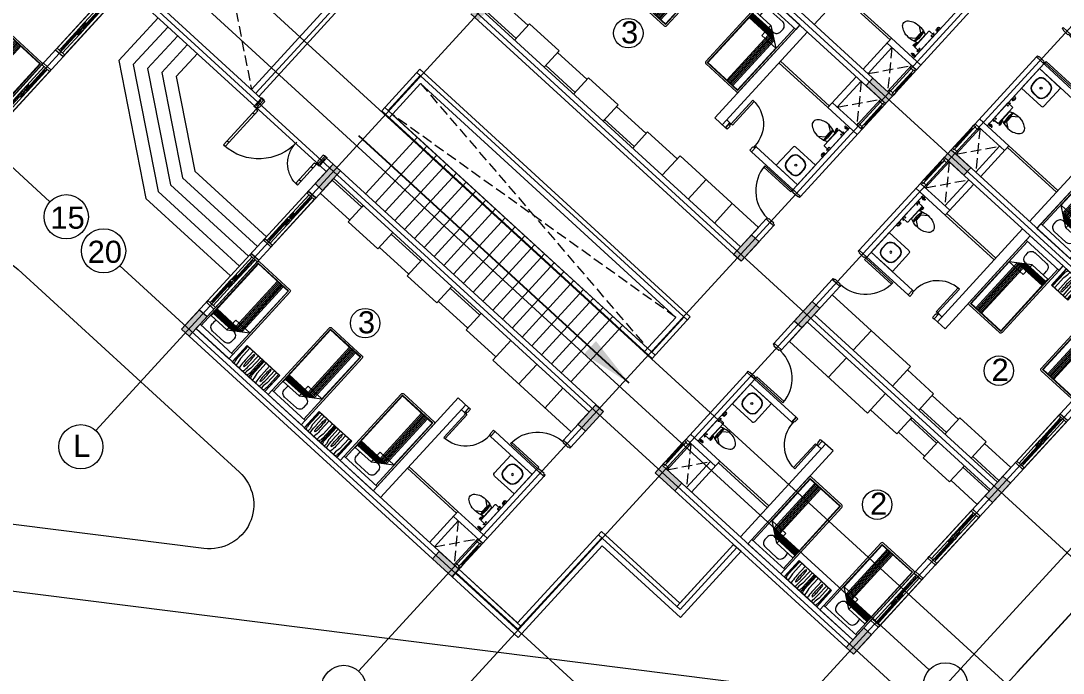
# Model space of a CAD drawing. Header units: metres. Extents: x 750 to 3116, y -341 to 1465.
# Drawn here: x 1626.94 to 1650.51, y 711.01 to 725.76 of the extents above; entities that cross this region are included whole.
import ezdxf
from ezdxf.enums import TextEntityAlignment as Align

# ---------------------------------------------------------------- set-up
doc = ezdxf.new("R2010")
doc.units = ezdxf.units.M
doc.linetypes.add('ACAD_ISO02W100', pattern=[15, 12, -3])
doc.linetypes.add('HIDDEN', pattern=[0.375, 0.25, -0.125])
for name, color, linetype, lineweight in [('A-Door', 254, 'Continuous', 5), ('Bathroom Door', 252, 'Continuous', 5), ('Bathroom fur', 252, 'Continuous', 5), ('Centre Line', 7, 'Continuous', 13), ('Column', 50, 'Continuous', 20), ('Cutout', 153, 'Continuous', 5), ('Door', 253, 'Continuous', 5), ('Footpath', 32, 'Continuous', 18), ('Furniture', 44, 'Continuous', 5), ('GUIDE LINE', 7, 'Continuous', 5), ('Hatch', 251, 'Continuous', 5), ('Hidden line', 251, 'Continuous', 5), ('Inverted beam', 252, 'Continuous', 5), ('Levels', 252, 'Continuous', 5), ('Railing', 190, 'Continuous', 5), ('Stiarcase', 180, 'Continuous', 5), ('Vehicular Road', 253, 'Continuous', 20), ('Wall ext', 20, 'Continuous', 18), ('WINDOW', 33, 'Continuous', 5)]:
    doc.layers.add(name, color=color, linetype=linetype, lineweight=lineweight)
doc.layers.add('Text', color=7, linetype='Continuous')
doc.styles.get("Standard").update_dxf_attribs({"font": 'arial.ttf'})
doc.styles.add('TEXT-DET', font='simplex.shx', dxfattribs={"width": 0.7})
doc.dimstyles.new('ISO-25', dxfattribs={"dimtxt": 2, "dimasz": 2, "dimexe": 1.25, "dimexo": 0.625, "dimgap": 1.5, "dimtad": 1, "dimtxsty": 'Standard', "dimblk": 'DOT', "dimcen": 1.5, "dimadec": 0, "dimazin": 0, "dimtfac": 1, "dimtmove": 0, "dimatfit": 3, "dimfxl": 0, "dimarcsym": 0})

# ---------------------------------------------------------------- blocks, each defined once
blk = doc.blocks.new('Water Closet')
at = {"layer": 'Bathroom fur', "linetype": 'Continuous', "lineweight": -3}
for p, q in [((1886.331, 447.871), (1886.35, 447.871)), ((1886.331, 447.851), (1886.35, 447.851)), ((1886.364, 447.861), (1886.346, 447.861)), ((1886.364, 447.861), (1886.349, 447.87)), ((1886.364, 447.861), (1886.349, 447.853)), ((1886.364, 447.861), (1886.355, 447.877)), ((1886.364, 447.861), (1886.355, 447.846)), ((1886.364, 447.861), (1886.364, 447.879)), ((1886.364, 447.861), (1886.364, 447.879)), ((1886.364, 447.861), (1886.364, 447.879)), ((1886.364, 447.861), (1886.364, 447.879)), ((1886.364, 447.861), (1886.364, 447.879)), ((1886.364, 447.861), (1886.364, 447.879)), ((1886.364, 447.861), (1886.364, 447.879)), ((1886.364, 447.861), (1886.364, 447.879)), ((1886.364, 447.861), (1886.364, 447.879)), ((1886.364, 447.861), (1886.364, 447.879)), ((1886.364, 447.861), (1886.364, 447.879)), ((1886.364, 447.861), (1886.364, 447.879)), ((1886.364, 447.861), (1886.373, 447.877)), ((1886.364, 447.861), (1886.379, 447.87)), ((1886.364, 447.861), (1886.381, 447.861)), ((1886.364, 447.861), (1886.379, 447.853)), ((1886.364, 447.861), (1886.373, 447.846)), ((1886.364, 447.861), (1886.364, 447.844)), ((1886.378, 447.871), (1886.416, 447.871)), ((1886.378, 447.851), (1886.416, 447.851)), ((1886.416, 447.851), (1886.416, 447.871))]:
    blk.add_line(p, q, dxfattribs=at)
at = {"layer": 'Bathroom fur', "linetype": 'ByBlock'}
for p, q in [((1886.152, 447.554), (1886.027, 447.644)), ((1886.217, 447.662), (1886.217, 447.713)), ((1886.239, 447.713), (1886.217, 447.713)), ((1886.217, 447.662), (1886.232, 447.625)), ((1886.232, 447.625), (1886.239, 447.625)), ((1886.239, 447.608), (1886.239, 447.713)), ((1886.239, 447.666), (1886.264, 447.666)), ((1886.239, 447.608), (1886.264, 447.608)), ((1886.256, 447.343), (1886.256, 447.59)), ((1886.264, 447.23), (1886.264, 447.703)), ((1886.407, 447.713), (1886.274, 447.713)), ((1886.39, 447.724), (1886.365, 447.724)), ((1886.365, 447.724), (1886.365, 447.715)), ((1886.39, 447.715), (1886.365, 447.715)), ((1886.387, 447.744), (1886.368, 447.744)), ((1886.368, 447.744), (1886.368, 447.724)), ((1886.387, 447.744), (1886.387, 447.724)), ((1886.39, 447.724), (1886.39, 447.715)), ((1886.416, 447.23), (1886.416, 447.703)), ((1886.152, 447.379), (1886.027, 447.288)), ((1886.152, 447.379), (1886.152, 447.554)), ((1886.407, 447.22), (1886.274, 447.22)), ((1886.365, 447.208), (1886.365, 447.218)), ((1886.39, 447.218), (1886.365, 447.218)), ((1886.39, 447.208), (1886.365, 447.208)), ((1886.368, 447.189), (1886.368, 447.208)), ((1886.387, 447.189), (1886.368, 447.189)), ((1886.387, 447.189), (1886.387, 447.208)), ((1886.39, 447.208), (1886.39, 447.218))]:
    blk.add_line(p, q, dxfattribs=at)
at = {"layer": 'Bathroom fur'}
for p, q in [((1886.416, 447.106), (1886.381, 447.106)), ((1886.356, 447.031), (1886.356, 447.081)), ((1886.366, 447.031), (1886.366, 447.081)), ((1886.416, 447.096), (1886.381, 447.096)), ((1886.416, 447.016), (1886.381, 447.016)), ((1886.416, 447.006), (1886.381, 447.006))]:
    blk.add_line(p, q, dxfattribs=at)
at = {"layer": 'Bathroom fur', "linetype": 'Continuous', "lineweight": -3}
blk.add_circle((1886.364, 447.861), 0.0175, dxfattribs=at)
at = {"layer": 'Bathroom fur', "linetype": 'ByBlock'}
for centre in [(1886.378, 447.669), (1886.378, 447.264)]:
    blk.add_circle(centre, 0.0123, dxfattribs=at)
at = {"layer": 'Bathroom fur', "linetype": 'Continuous', "lineweight": -3}
blk.add_arc((1886.331, 447.861), 0.01, 90.002, 270, dxfattribs=at)
at = {"layer": 'Bathroom fur', "linetype": 'ByBlock'}
for centre, radius, start, end in [((1886.035, 447.208), 0.446, 109.2942, 127.2549), ((1886.017, 447.095), 0.55, 64.2321, 103.6755), ((1884.672, 447.479), 1.501, 353.4552, 5.5271), ((1885.552, 447.472), 0.65, 345.9276, 13.0204), ((1886.274, 447.703), 0.00987, 90, 180), ((1886.407, 447.703), 0.00987, 0, 90), ((1885.835, 447.467), 0.119, 126.3794, 233.6206), ((1886.041, 447.728), 0.451, 232.2382, 250.1051), ((1886.017, 447.838), 0.55, 256.3245, 295.7679), ((1886.274, 447.23), 0.00987, 180, 270), ((1886.407, 447.23), 0.00987, 270, 0)]:
    blk.add_arc(centre, radius, start, end, dxfattribs=at)
at = {"layer": 'Bathroom fur'}
for centre, radius, start, end in [((1886.381, 447.081), 0.025, 90, 180), ((1886.381, 447.031), 0.025, 180, 270), ((1886.381, 447.081), 0.015, 90, 180), ((1886.381, 447.031), 0.015, 180, 270)]:
    blk.add_arc(centre, radius, start, end, dxfattribs=at)
at = {"layer": 'Bathroom fur', "style": 'TEXT-DET', "width": 0.6}
blk.add_text('1', height=0.06, dxfattribs=at).set_placement((1886.394, 447.07), align=Align.MIDDLE)
blk = doc.blocks.new('Bed')
at = {"layer": 'Furniture', "linetype": 'Continuous'}
for p, q in [((1878.327, 465.952), (1879.337, 465.952)), ((1878.327, 465.817), (1878.327, 465.952)), ((1879.337, 465.817), (1878.327, 465.817)), ((1878.327, 463.909), (1878.327, 465.817)), ((1878.367, 463.909), (1878.367, 465.817)), ((1878.642, 465.742), (1879.002, 465.742)), ((1879.297, 465.817), (1879.297, 463.909)), ((1879.337, 465.952), (1879.337, 465.817)), ((1879.337, 465.817), (1879.337, 463.909)), ((1878.377, 465.499), (1878.862, 465.499)), ((1878.377, 463.919), (1878.377, 465.499)), ((1878.525, 465.544), (1878.525, 465.624)), ((1878.862, 465.499), (1879.287, 465.199)), ((1878.862, 465.199), (1878.862, 465.499)), ((1879.12, 465.624), (1879.12, 465.544)), ((1878.962, 465.429), (1878.377, 465.429)), ((1878.992, 465.407), (1878.377, 465.407)), ((1879.022, 465.386), (1878.377, 465.386)), ((1879.052, 465.365), (1878.377, 465.365)), ((1879.082, 465.344), (1878.377, 465.344)), ((1879.112, 465.323), (1878.377, 465.323)), ((1879.142, 465.302), (1878.377, 465.302)), ((1878.962, 463.919), (1878.962, 465.429)), ((1879.002, 465.427), (1878.965, 465.427)), ((1878.992, 463.919), (1878.992, 465.407)), ((1879.022, 463.919), (1879.022, 465.386)), ((1879.052, 463.919), (1879.052, 465.365)), ((1879.082, 463.919), (1879.082, 465.344)), ((1879.112, 463.919), (1879.112, 465.323)), ((1879.142, 463.919), (1879.142, 465.302)), ((1879.287, 465.199), (1878.862, 465.199)), ((1879.287, 465.199), (1879.287, 463.919)), ((1879.297, 463.909), (1878.367, 463.909)), ((1879.297, 463.869), (1878.367, 463.869)), ((1879.287, 463.919), (1878.377, 463.919))]:
    blk.add_line(p, q, dxfattribs=at)
for centre, radius, start, end in [((1878.642, 465.624), 0.117, 90, 180), ((1879.002, 465.624), 0.117, 360, 90), ((1878.642, 465.544), 0.117, 180.0006, 202.5189), ((1879.002, 465.544), 0.117, 270, 0), ((1878.367, 463.909), 0.04, 180, 270), ((1879.297, 463.909), 0.04, 270, 0)]:
    blk.add_arc(centre, radius, start, end, dxfattribs=at)
blk = doc.blocks.new('Nightstand')
at = {"layer": 'Furniture'}
for p, q in [((1879.838, 464.54), (1879.838, 464.04)), ((1880.338, 464.54), (1879.838, 464.54)), ((1879.843, 464.535), (1879.843, 464.045)), ((1880.333, 464.535), (1879.843, 464.535)), ((1879.869, 464.442), (1879.871, 464.467)), ((1879.869, 464.045), (1879.869, 464.442)), ((1879.929, 464.358), (1879.951, 464.469)), ((1879.929, 464.045), (1879.929, 464.358)), ((1879.951, 464.469), (1879.951, 464.535)), ((1879.997, 464.32), (1879.991, 464.045)), ((1880.074, 464.444), (1880.068, 464.44)), ((1880.08, 464.44), (1880.074, 464.444)), ((1880.147, 464.32), (1880.147, 464.045)), ((1880.226, 464.469), (1880.226, 464.535)), ((1880.248, 464.358), (1880.226, 464.469)), ((1880.248, 464.045), (1880.248, 464.358)), ((1880.308, 464.442), (1880.305, 464.467)), ((1880.308, 464.045), (1880.308, 464.442)), ((1880.333, 464.045), (1880.333, 464.535)), ((1880.338, 464.04), (1880.338, 464.54)), ((1880.068, 464.081), (1880.074, 464.077)), ((1880.074, 464.077), (1880.08, 464.081)), ((1879.838, 464.04), (1880.338, 464.04)), ((1879.843, 464.045), (1880.333, 464.045))]:
    blk.add_line(p, q, dxfattribs=at)
for centre, radius, start, end in [((1880.021, 464.452), 0.15, 146.5657, 174.2856), ((1881.576, 464.32), 1.578, 174.0179, 180), ((1880.825, 464.399), 0.823, 170.5074, 174.0179), ((1880.715, 464.32), 0.664, 175.5997, 180), ((1880.715, 464.32), 0.664, 180, 184.4003), ((1880.395, 464.345), 0.343, 169.4757, 175.5997), ((1880.197, 464.382), 0.142, 155.8434, 169.4757), ((1879.951, 464.382), 0.142, 10.5243, 24.1566), ((1879.753, 464.345), 0.343, 4.4003, 10.5243), ((1879.433, 464.32), 0.664, 0, 4.4003), ((1879.433, 464.32), 0.664, 355.5997, 0), ((1879.315, 464.399), 0.828, 5.9821, 9.4446), ((1878.564, 464.32), 1.583, 0, 5.9821), ((1880.156, 464.452), 0.15, 5.7144, 33.4343), ((1886.298, 464.381), 6.246, 181.0259, 182.4606), ((1880.197, 464.139), 0.142, 190.5243, 204.1566), ((1879.951, 464.139), 0.142, 335.8434, 349.4757), ((1873.85, 464.381), 6.246, 357.5394, 358.9741)]:
    blk.add_arc(centre, radius, start, end, dxfattribs=at)
blk = doc.blocks.new('Door1')
at = {"layer": 'Bathroom Door'}
for p, q in [((1900.586, 444.886), (1899.856, 444.886)), ((1900.586, 444.846), (1899.857, 444.846))]:
    blk.add_line(p, q, dxfattribs=at)
for points in [[(1900.736, 444.921), (1900.586, 444.921), (1900.586, 444.886), (1900.636, 444.886), (1900.636, 444.871), (1900.736, 444.871), (1900.736, 444.921)], [(1900.586, 444.886), (1900.586, 444.846)], [(1900.736, 444.121), (1900.586, 444.121), (1900.586, 444.156), (1900.636, 444.156), (1900.636, 444.171), (1900.736, 444.171), (1900.736, 444.121)]]:
    blk.add_lwpolyline(points, dxfattribs=at)
blk.add_arc((1900.586, 444.886), 0.73, 180, 270, dxfattribs=at)
blk = doc.blocks.new('Wash bashin')
at = {"layer": 'Bathroom fur', "ltscale": 0.35}
for p, q in [((1884.117, 437.933), (1884.717, 437.933)), ((1884.717, 437.333), (1884.717, 437.933)), ((1884.067, 437.333), (1884.067, 437.883)), ((1884.067, 437.333), (1884.717, 437.333))]:
    blk.add_line(p, q, dxfattribs=at)
at = {"layer": 'Bathroom fur'}
for p, q in [((1884.177, 437.568), (1884.177, 437.688)), ((1884.185, 437.568), (1884.185, 437.688)), ((1884.327, 437.838), (1884.447, 437.838)), ((1884.327, 437.83), (1884.447, 437.83)), ((1884.589, 437.688), (1884.589, 437.568)), ((1884.597, 437.688), (1884.597, 437.568)), ((1884.447, 437.426), (1884.327, 437.426)), ((1884.447, 437.418), (1884.327, 437.418))]:
    blk.add_line(p, q, dxfattribs=at)
blk.add_circle((1884.392, 437.633), 0.0225, dxfattribs=at)
at = {"layer": 'Bathroom fur', "ltscale": 0.35}
blk.add_arc((1884.117, 437.883), 0.05, 90, 180, dxfattribs=at)
at = {"layer": 'Bathroom fur'}
for centre, radius, start, end in [((1884.327, 437.688), 0.15, 90, 180), ((1884.327, 437.688), 0.142, 90, 180), ((1884.447, 437.688), 0.15, 0, 90), ((1884.447, 437.688), 0.142, 0, 90), ((1884.327, 437.568), 0.15, 180, 270), ((1884.327, 437.568), 0.142, 180, 270), ((1884.447, 437.568), 0.15, 270, 0), ((1884.447, 437.568), 0.142, 270, 0)]:
    blk.add_arc(centre, radius, start, end, dxfattribs=at)
blk = doc.blocks.new('WINODO1')
at = {"layer": 'WINDOW', "linetype": 'Continuous'}
for p, q in [((2471212540, 936769700), (2471212491, 936769700)), ((2471212491, 936769700), (2471212491, 936769470)), ((2471212540, 936769700), (2471212540, 936769470)), ((2471213991, 936769700), (2471213943, 936769700)), ((2471213943, 936769700), (2471213943, 936769470)), ((2471213991, 936769700), (2471213991, 936769470)), ((2471212540, 936769470), (2471212491, 936769470)), ((2471213991, 936769470), (2471213943, 936769470))]:
    blk.add_line(p, q, dxfattribs=at)
at = {"layer": 'WINDOW'}
for p, q in [((2471212540, 936769700), (2471213943, 936769700)), ((2471212588, 936769633), (2471213217, 936769633)), ((2471212588, 936769585), (2471213217, 936769585)), ((2471213193, 936769561), (2471213089, 936769561)), ((2471213241, 936769633), (2471213943, 936769633)), ((2471213266, 936769585), (2471213895, 936769585)), ((2471213290, 936769609), (2471213394, 936769609)), ((2471213241, 936769537), (2471212540, 936769537)), ((2471212540, 936769470), (2471213943, 936769470)), ((2471213266, 936769537), (2471213895, 936769537))]:
    blk.add_line(p, q, dxfattribs=at)
at = {"layer": 'WINDOW', "color": 4}
blk.add_line((2471212588, 936769609), (2471213217, 936769609), dxfattribs=at)
at = {"layer": 'WINDOW', "color": 4, "true_color": 0x1fffff}
blk.add_line((2471213266, 936769561), (2471213895, 936769561), dxfattribs=at)
at = {"layer": 'WINDOW'}
for points in [[(2471212540, 936769585), (2471212588, 936769585), (2471212588, 936769633), (2471212540, 936769633)], [(2471213076, 936769561), (2471213089, 936769568), (2471213089, 936769554)], [(2471213217, 936769585), (2471213266, 936769585), (2471213266, 936769633), (2471213217, 936769633)], [(2471213217, 936769537), (2471213266, 936769537), (2471213266, 936769585), (2471213217, 936769585)], [(2471213406, 936769609), (2471213394, 936769616), (2471213394, 936769602)], [(2471213895, 936769537), (2471213943, 936769537), (2471213943, 936769585), (2471213895, 936769585)]]:
    blk.add_lwpolyline(points, close=True, dxfattribs=at)
blk = doc.blocks.new('_Dot')
at = {"color": 0, "linetype": 'ByBlock', "lineweight": -2}
blk.add_line((-0.5, 0), (-1, 0), dxfattribs=at)
at = {"color": 0, "linetype": 'ByBlock', "const_width": 0.5}
blk.add_lwpolyline([(-0.25, 0, 1), (0.25, 0, 1)], format="xyb", close=True, dxfattribs=at)
blk = doc.blocks.new('Door 900')
at = {"layer": 'A-Door'}
for points in [[(29934124, 12198491), (29934164, 12198491), (29934164, 12198476), (29934239, 12198476), (29934314, 12198476), (29934314, 12198491), (29934354, 12198491), (29934354, 12198524), (29934239, 12198524), (29934124, 12198524)], [(29934164, 12197672), (29934314, 12197672), (29934314, 12197658), (29934354, 12197658), (29934354, 12197624), (29934239, 12197624), (29934124, 12197624), (29934124, 12197658), (29934164, 12197658)]]:
    blk.add_lwpolyline(points, close=True, dxfattribs=at)
blk.add_lwpolyline([(29935187, 12197658), (29934354, 12197658), (29934354, 12197698), (29935185, 12197698)], dxfattribs=at)
blk.add_arc((29934327, 12197631), 860, 1.7769, 88.2024, dxfattribs=at)
blk = doc.blocks.new('700mm Door')
at = {"layer": 'Door'}
for points in [[(11493508.327, 4446107.926), (11493508.287, 4446107.926), (11493508.287, 4446107.776), (11493508.344, 4446107.776), (11493508.344, 4446107.868), (11493508.344, 4446107.88), (11493508.327, 4446107.88)], [(11493508.327, 4446107.88), (11493508.413, 4446107.88), (11493508.413, 4446107.926), (11493508.327, 4446107.926)], [(11493508.413, 4446107.891), (11493508.961, 4446107.891), (11493508.961, 4446107.914), (11493508.413, 4446107.914)], [(11493509.047, 4446107.88), (11493508.961, 4446107.88), (11493508.961, 4446107.926), (11493509.047, 4446107.926)], [(11493509.047, 4446107.926), (11493509.047, 4446107.88), (11493509.03, 4446107.88), (11493509.03, 4446107.868), (11493509.03, 4446107.776), (11493509.087, 4446107.776), (11493509.087, 4446107.926)]]:
    blk.add_lwpolyline(points, close=True, dxfattribs=at)
at = {"layer": 'Door', "color": 1}
blk.add_lwpolyline([(11493508.413, 4446107.88), (11493508.961, 4446107.88), (11493508.961, 4446107.926), (11493508.413, 4446107.926)], close=True, dxfattribs=at)
blk = doc.blocks.new('main door 2000')
at = {"layer": 'Door'}
for p, q in [((11493531.593, 4446004.342), (11493531.363, 4446004.342)), ((11493531.363, 4446004.342), (11493531.363, 4446004.31)), ((11493531.395, 4446004.375), (11493531.56, 4446004.375)), ((11493531.593, 4446004.342), (11493531.593, 4446004.297)), ((11493530.698, 4446004.326), (11493530.694, 4446004.307)), ((11493530.694, 4446004.307), (11493530.707, 4446004.307)), ((11493531.337, 4446004.326), (11493530.698, 4446004.326)), ((11493530.707, 4446004.307), (11493530.707, 4446004.271)), ((11493530.707, 4446004.271), (11493531.328, 4446004.271)), ((11493530.818, 4446004.271), (11493530.818, 4446004.326)), ((11493531.218, 4446004.271), (11493531.218, 4446004.326)), ((11493531.328, 4446004.271), (11493531.328, 4446004.307)), ((11493531.328, 4446004.307), (11493531.341, 4446004.307)), ((11493531.341, 4446004.307), (11493531.337, 4446004.326)), ((11493531.363, 4446004.317), (11493531.342, 4446004.317)), ((11493531.352, 4446004.307), (11493531.352, 4446004.328)), ((11493531.408, 4446004.31), (11493531.363, 4446004.31)), ((11493531.408, 4446004.31), (11493531.408, 4446004.297)), ((11493531.408, 4446004.297), (11493531.593, 4446004.297)), ((11493530.239, 4446002.475), (11493530.236, 4446002.494)), ((11493530.236, 4446002.494), (11493530.249, 4446002.494)), ((11493531.337, 4446002.475), (11493530.239, 4446002.475)), ((11493530.249, 4446002.494), (11493530.249, 4446002.531)), ((11493530.249, 4446002.531), (11493531.328, 4446002.531)), ((11493530.359, 4446002.531), (11493530.359, 4446002.475)), ((11493531.218, 4446002.531), (11493531.218, 4446002.475)), ((11493531.328, 4446002.531), (11493531.328, 4446002.494)), ((11493531.328, 4446002.494), (11493531.341, 4446002.494)), ((11493531.341, 4446002.494), (11493531.337, 4446002.475)), ((11493531.363, 4446002.484), (11493531.342, 4446002.484)), ((11493531.352, 4446002.494), (11493531.352, 4446002.473)), ((11493531.408, 4446002.491), (11493531.363, 4446002.491)), ((11493531.363, 4446002.459), (11493531.363, 4446002.491)), ((11493531.593, 4446002.459), (11493531.363, 4446002.459)), ((11493531.408, 4446002.491), (11493531.408, 4446002.504)), ((11493531.408, 4446002.504), (11493531.593, 4446002.504)), ((11493531.593, 4446002.459), (11493531.593, 4446002.504)), ((11493531.395, 4446002.427), (11493531.56, 4446002.427))]:
    blk.add_line(p, q, dxfattribs=at)
for points in [[(11493531.356, 4446004.397), (11493531.363, 4446004.397), (11493531.363, 4446004.326), (11493531.356, 4446004.326, -0.414214), (11493531.35, 4446004.332), (11493531.35, 4446004.391, -0.414214)], [(11493531.599, 4446004.397), (11493531.593, 4446004.397), (11493531.593, 4446004.326), (11493531.599, 4446004.326, 0.414214), (11493531.606, 4446004.332), (11493531.606, 4446004.391, 0.414214)], [(11493531.356, 4446002.397), (11493531.363, 4446002.397), (11493531.363, 4446002.475), (11493531.356, 4446002.475, 0.414214), (11493531.35, 4446002.469), (11493531.35, 4446002.404, 0.414214)], [(11493531.599, 4446002.397), (11493531.593, 4446002.397), (11493531.593, 4446002.475), (11493531.599, 4446002.475, -0.414214), (11493531.606, 4446002.469), (11493531.606, 4446002.404, -0.414214)]]:
    blk.add_lwpolyline(points, format="xyb", close=True, dxfattribs=at)
for centre, radius in [((11493531.352, 4446004.317), 0.00779), ((11493531.352, 4446004.317), 0.00519), ((11493531.352, 4446002.484), 0.00779), ((11493531.352, 4446002.484), 0.00519)]:
    blk.add_circle(centre, radius, dxfattribs=at)
at = {"layer": 'Door', "linetype": 'HIDDEN', "ltscale": 10}
for centre, radius, start, end in [((11493531.352, 4446004.317), 0.658, 180.9048, 271.8297), ((11493531.411, 4446002.485), 1.175, 90.1312, 179.5493)]:
    blk.add_arc(centre, radius, start, end, dxfattribs=at)

msp = doc.modelspace()

# ---------------------------------------------------------------- hatches: boundary and pattern name
at = {"layer": 'Hatch', "transparency": 33554687}
h = msp.add_hatch(color=256, dxfattribs=at)
h.dxf.hatch_style = 1
h.paths.add_polyline_path([(1646.175, 711.875), (1646.005, 712.031), (1645.846, 711.857), (1645.755, 711.758), (1645.6, 711.588), (1645.769, 711.433)])
h.paths.add_polyline_path([(1649.318, 715.307), (1649.149, 715.463), (1648.743, 715.02), (1648.913, 714.865)])
h.paths.add_polyline_path([(1652.587, 718.876), (1652.417, 719.031), (1652.384, 718.994), (1652.292, 718.895), (1652.012, 718.589), (1652.182, 718.433)])
h.paths.add_polyline_path([(1655.856, 722.444), (1655.686, 722.6), (1655.281, 722.157), (1655.45, 722.002)])
h.paths.add_polyline_path([(1659.124, 726.013), (1658.955, 726.168), (1658.549, 725.726), (1658.719, 725.571)])
h.paths.add_polyline_path([(1661.826, 729.85), (1661.67, 729.681), (1662.113, 729.275), (1662.268, 729.445)])
h.paths.add_polyline_path([(1657.785, 733.552), (1657.629, 733.382), (1658.072, 732.977), (1658.227, 733.147)])
h.paths.add_polyline_path([(1654.516, 729.983), (1654.361, 729.814), (1654.471, 729.712), (1654.803, 729.408), (1654.958, 729.578)])
h.paths.add_polyline_path([(1652.746, 731.604), (1652.591, 731.435), (1653.033, 731.029), (1653.189, 731.199)])
h.paths.add_polyline_path([(1651.542, 726.396), (1651.372, 726.551), (1650.967, 726.109), (1651.137, 725.953)])
h.paths.add_polyline_path([(1650.045, 727.767), (1649.875, 727.922), (1649.47, 727.48), (1649.64, 727.325)])
h.paths.add_polyline_path([(1647.979, 722.846), (1647.823, 722.677), (1647.934, 722.575), (1648.266, 722.271), (1648.421, 722.441)])
h.paths.add_polyline_path([(1646.541, 724.163), (1646.209, 724.467), (1646.053, 724.298), (1646.496, 723.892), (1646.651, 724.062)])
h.paths.add_polyline_path([(1645.004, 719.259), (1644.835, 719.414), (1644.43, 718.972), (1644.599, 718.816)])
h.paths.add_polyline_path([(1643.632, 720.766), (1643.463, 720.922), (1643.058, 720.479), (1643.227, 720.324)])
h.paths.add_polyline_path([(1641.441, 715.709), (1641.286, 715.54), (1641.728, 715.134), (1641.884, 715.304)])
h.paths.add_polyline_path([(1640.114, 716.925), (1639.944, 717.08), (1639.539, 716.638), (1639.709, 716.482)])
h.paths.add_polyline_path([(1636.735, 713.458), (1636.403, 713.762), (1636.247, 713.592), (1636.69, 713.187), (1636.845, 713.356)])
h.paths.add_polyline_path([(1631.152, 719.073), (1630.982, 719.229), (1630.577, 718.786), (1630.746, 718.631)])
h.paths.add_polyline_path([(1634.17, 722.369), (1634.001, 722.524), (1633.595, 722.082), (1633.765, 721.927)])
h.paths.add_polyline_path([(1637.689, 726.21), (1637.519, 726.366), (1637.114, 725.923), (1637.284, 725.768)])
h.paths.add_polyline_path([(1640.833, 729.643), (1640.663, 729.798), (1640.258, 729.355), (1640.427, 729.2), (1640.461, 729.237), (1640.552, 729.337)])
h.paths.add_polyline_path([(1644.101, 733.211), (1643.932, 733.366), (1643.527, 732.924), (1643.696, 732.769)])
h.paths.add_polyline_path([(1646.999, 736.374), (1647.09, 736.474), (1647.245, 736.643), (1647.076, 736.799), (1646.67, 736.356), (1646.84, 736.201)])
h.paths.add_polyline_path([(1636.008, 733.811), (1635.839, 733.966), (1635.433, 733.524), (1635.603, 733.368)])
h.paths.add_polyline_path([(1631.525, 737.918), (1631.369, 737.748), (1631.48, 737.647), (1631.812, 737.343), (1631.967, 737.512)])
h.paths.add_polyline_path([(1628.676, 734.467), (1628.506, 734.622), (1628.101, 734.179), (1628.27, 734.024)])
h.paths.add_polyline_path([(1632.989, 730.515), (1632.82, 730.67), (1632.415, 730.228), (1632.584, 730.073)])
h.paths.add_polyline_path([(1629.471, 726.674), (1629.301, 726.829), (1628.896, 726.387), (1629.066, 726.231)])
h.paths.add_polyline_path([(1624.987, 730.78), (1624.832, 730.611), (1625.274, 730.206), (1625.43, 730.375)])
h.paths.add_polyline_path([(1626.327, 723.242), (1626.157, 723.397), (1626.124, 723.36), (1626.032, 723.261), (1625.752, 722.955), (1625.922, 722.799)])
h.paths.add_polyline_path([(1621.719, 727.212), (1621.563, 727.042), (1621.674, 726.941), (1622.006, 726.637), (1622.161, 726.807)])
h.paths.add_polyline_path([(1619.949, 728.833), (1619.794, 728.663), (1620.236, 728.258), (1620.391, 728.428), (1620.281, 728.529)])
h.paths.add_polyline_path([(1623.218, 732.402), (1623.062, 732.232), (1623.505, 731.827), (1623.66, 731.996)])
h.paths.add_polyline_path([(1626.486, 735.97), (1626.331, 735.8), (1626.773, 735.395), (1626.929, 735.565)])
h.paths.add_polyline_path([(1622.117, 739.972), (1621.962, 739.803), (1622.404, 739.397), (1622.56, 739.567)])
h.paths.add_polyline_path([(1619.143, 736.385), (1618.973, 736.54), (1618.568, 736.098), (1618.738, 735.942)])
h.paths.add_polyline_path([(1615.874, 732.816), (1615.705, 732.971), (1615.299, 732.529), (1615.469, 732.374)])
h.paths.add_polyline_path([(1612.731, 729.384), (1612.561, 729.539), (1612.156, 729.097), (1612.325, 728.942)])
h.paths.add_polyline_path([(1617.373, 725.132), (1617.203, 725.287), (1616.798, 724.845), (1616.967, 724.69)])
h.paths.add_polyline_path([(1618.745, 723.624), (1618.575, 723.78), (1618.17, 723.337), (1618.339, 723.182)])
h.paths.add_polyline_path([(1623.058, 719.673), (1622.889, 719.828), (1622.483, 719.386), (1622.653, 719.231)])
h.paths.add_polyline_path([(1619.915, 716.241), (1619.745, 716.396), (1619.34, 715.954), (1619.509, 715.799)])
h.paths.add_polyline_path([(1615.181, 720.075), (1615.026, 719.905), (1615.468, 719.5), (1615.624, 719.67)])
h.paths.add_polyline_path([(1613.411, 721.696), (1613.256, 721.526), (1613.699, 721.121), (1613.854, 721.291)])
h.paths.add_polyline_path([(1609.042, 725.698), (1608.887, 725.528), (1609.329, 725.123), (1609.485, 725.293)])
h.paths.add_polyline_path([(1610.143, 718.127), (1609.987, 717.958), (1610.43, 717.553), (1610.585, 717.722)])
h.paths.add_polyline_path([(1607.566, 714.426), (1607.397, 714.582), (1606.992, 714.139), (1607.161, 713.984)])
h.paths.add_polyline_path([(1602.924, 718.678), (1602.755, 718.834), (1602.35, 718.391), (1602.519, 718.236)])
h.paths.add_polyline_path([(1604.823, 730.065), (1604.653, 730.22), (1604.495, 730.047), (1604.403, 729.947), (1604.248, 729.778), (1604.418, 729.622)])
h.paths.add_polyline_path([(1607.842, 733.36), (1607.672, 733.516), (1607.267, 733.073), (1607.436, 732.918)])
h.paths.add_polyline_path([(1603.528, 737.312), (1603.358, 737.467), (1602.953, 737.025), (1603.123, 736.869)])
h.paths.add_polyline_path([(1600.09, 733.899), (1599.934, 733.729), (1600.377, 733.324), (1600.532, 733.493)])
h.paths.add_polyline_path([(1602.031, 738.683), (1601.861, 738.838), (1601.456, 738.396), (1601.626, 738.24)])
h.paths.add_polyline_path([(1596.087, 744.127), (1595.918, 744.282), (1595.513, 743.84), (1595.682, 743.685)])
h.paths.add_polyline_path([(1592.944, 740.695), (1592.774, 740.85), (1592.369, 740.408), (1592.538, 740.252)])
h.paths.add_polyline_path([(1598.32, 735.52), (1598.164, 735.35), (1598.607, 734.945), (1598.762, 735.114)])
h.paths.add_polyline_path([(1595.619, 731.682), (1595.449, 731.838), (1595.044, 731.395), (1595.213, 731.24)])
h.paths.add_polyline_path([(1589.675, 737.126), (1589.505, 737.282), (1589.1, 736.839), (1589.27, 736.684)])
h.paths.add_polyline_path([(1586.406, 733.558), (1586.237, 733.713), (1585.831, 733.271), (1586.001, 733.115)])
h.paths.add_polyline_path([(1592.225, 727.977), (1591.782, 728.383), (1591.627, 728.213), (1592.07, 727.808)])
h.paths.add_polyline_path([(1593.995, 726.356), (1593.552, 726.761), (1593.397, 726.592), (1593.839, 726.187)])
h.paths.add_polyline_path([(1596.821, 730.33), (1596.666, 730.16), (1597.108, 729.755), (1597.263, 729.925)])
h.paths.add_polyline_path([(1601.304, 726.223), (1601.135, 726.379), (1600.729, 725.936), (1600.899, 725.781)])
h.paths.add_polyline_path([(1598.161, 722.791), (1597.991, 722.947), (1597.586, 722.504), (1597.755, 722.349)])
h.paths.add_polyline_path([(1594.892, 719.223), (1594.722, 719.378), (1594.317, 718.936), (1594.487, 718.78)])
h.paths.add_polyline_path([(1590.578, 723.174), (1590.408, 723.329), (1590.003, 722.887), (1590.173, 722.732)])
h.paths.add_polyline_path([(1589.081, 724.545), (1588.912, 724.701), (1588.506, 724.258), (1588.676, 724.103)])
h.paths.add_polyline_path([(1583.138, 729.989), (1582.968, 730.145), (1582.563, 729.702), (1582.732, 729.547)])
h.paths.add_polyline_path([(1579.869, 726.421), (1579.699, 726.576), (1579.294, 726.134), (1579.464, 725.978)])
h.paths.add_polyline_path([(1585.245, 721.245), (1585.09, 721.076), (1585.532, 720.671), (1585.687, 720.84)])
h.paths.add_polyline_path([(1587.015, 719.624), (1586.859, 719.455), (1587.302, 719.05), (1587.457, 719.219)])
h.paths.add_polyline_path([(1582.669, 717.545), (1582.499, 717.7), (1582.094, 717.257), (1582.263, 717.102)])
h.paths.add_polyline_path([(1576.725, 722.989), (1576.556, 723.144), (1576.15, 722.702), (1576.32, 722.546)])
h.paths.add_polyline_path([(1591.748, 715.791), (1591.579, 715.946), (1591.42, 715.773), (1591.329, 715.673), (1591.173, 715.503), (1591.343, 715.348)])
h.paths.add_polyline_path([(1561.743, 717.756), (1561.574, 717.911), (1561.169, 717.468), (1561.339, 717.313)])
h.paths.add_polyline_path([(1566.286, 722.728), (1566.116, 722.883), (1565.712, 722.44), (1565.882, 722.285)])
h.paths.add_polyline_path([(1570.833, 727.704), (1570.663, 727.859), (1570.258, 727.416), (1570.428, 727.261)])
h.paths.add_polyline_path([(1575.254, 732.543), (1574.811, 732.948), (1574.656, 732.778), (1575.099, 732.373)])
h.paths.add_polyline_path([(1579.283, 737.842), (1579.128, 737.673), (1579.571, 737.268), (1579.726, 737.438)])
h.paths.add_polyline_path([(1568.934, 738.568), (1568.764, 738.723), (1568.36, 738.281), (1568.529, 738.125)])
h.paths.add_polyline_path([(1564.388, 733.593), (1564.218, 733.748), (1563.813, 733.305), (1563.983, 733.15)])
h.paths.add_polyline_path([(1559.841, 728.617), (1559.672, 728.772), (1559.267, 728.329), (1559.437, 728.174)])
h.paths.add_polyline_path([(1557.524, 726.081), (1557.211, 726.368), (1557.211, 726.368), (1557.196, 726.381), (1557.081, 726.486), (1556.926, 726.316), (1557.369, 725.911)])
h.paths.add_polyline_path([(1555.295, 723.641), (1555.125, 723.796), (1554.721, 723.353), (1554.89, 723.198)])
h.paths.add_polyline_path([(1552.096, 731.041), (1551.941, 730.871), (1551.941, 730.871), (1552.384, 730.466), (1552.539, 730.636)])
h.paths.add_polyline_path([(1554.583, 733.422), (1554.413, 733.577), (1554.008, 733.134), (1554.178, 732.979)])
h.paths.add_polyline_path([(1559.129, 738.397), (1558.959, 738.553), (1558.555, 738.11), (1558.724, 737.954)])
h.paths.add_polyline_path([(1563.675, 743.373), (1563.506, 743.528), (1563.101, 743.085), (1563.271, 742.93)])
h.paths.add_polyline_path([(1567.853, 748.286), (1567.698, 748.116), (1568.141, 747.712), (1568.296, 747.882)])

# ---------------------------------------------------------------- linework, layer by layer
at = {"layer": 'Bathroom fur'}
for p, q in [((1646.595, 725.334), (1645.489, 726.347)), ((1646.629, 725.37), (1645.523, 726.384)), ((1645.191, 723.8), (1644.084, 724.813)), ((1645.224, 723.837), (1644.118, 724.85)), ((1649.25, 722.902), (1650.356, 721.889)), ((1649.284, 722.939), (1650.39, 721.926)), ((1647.845, 721.368), (1648.951, 720.355)), ((1647.879, 721.405), (1648.985, 720.392)), ((1642.747, 715.802), (1643.853, 714.789)), ((1636.789, 714.628), (1635.683, 715.641)), ((1636.823, 714.665), (1635.717, 715.678)), ((1642.713, 715.765), (1643.819, 714.752))]:
    msp.add_line(p, q, dxfattribs=at)
at = {"layer": 'Centre Line', "color": 30, "true_color": 0xf26722}
for p, q in [((1654.597, 716.628), (1623.096, 745.482)), ((1652.455, 742.502), (1628.635, 716.496)), ((1651.328, 713.06), (1619.827, 741.914)), ((1649.228, 710.767), (1617.727, 739.621)), ((1648.059, 709.491), (1616.559, 738.345)), ((1658.399, 737.057), (1634.579, 711.052)), ((1637.95, 736.101), (1610.861, 706.527)), ((1659.896, 735.686), (1636.076, 709.681)), ((1627.599, 721.67), (1613.29, 734.777)), ((1664.21, 731.735), (1640.389, 705.73)), ((1644.79, 705.923), (1629.18, 720.222))]:
    msp.add_line(p, q, dxfattribs=at)
at = {"layer": 'Centre Line', "color": 3, "true_color": 0x1fff1f}
msp.add_lwpolyline([(1560.568, 753.337), (1582.572, 733.182), (1588.732, 739.906), (1612.323, 718.297), (1624.767, 731.883), (1647.479, 711.079)], dxfattribs=at)
at = {"layer": 'Centre Line', "color": 30, "true_color": 0xf26722}
for centre in [(1627.968, 721.332), (1628.811, 720.56), (1628.297, 716.128), (1634.241, 710.684), (1647.848, 710.741)]:
    msp.add_circle(centre, 0.5, dxfattribs=at)
at = {"layer": 'Column'}
for points in [[(1646.209, 724.467), (1646.651, 724.062), (1646.496, 723.892), (1646.053, 724.298), (1646.209, 724.467)], [(1647.979, 722.846), (1648.421, 722.441), (1648.266, 722.271), (1647.823, 722.677), (1647.979, 722.846)], [(1633.595, 722.082), (1634.001, 722.524), (1634.17, 722.369), (1633.765, 721.927), (1633.595, 722.082)], [(1643.058, 720.479), (1643.463, 720.922), (1643.632, 720.766), (1643.227, 720.324), (1643.058, 720.479)], [(1644.43, 718.972), (1644.835, 719.414), (1645.004, 719.259), (1644.599, 718.816), (1644.43, 718.972)], [(1630.577, 718.786), (1630.982, 719.229), (1631.152, 719.073), (1630.746, 718.631), (1630.577, 718.786)], [(1639.539, 716.638), (1639.944, 717.08), (1640.114, 716.925), (1639.709, 716.482), (1639.539, 716.638)], [(1641.441, 715.709), (1641.884, 715.304), (1641.728, 715.134), (1641.286, 715.54), (1641.441, 715.709)], [(1648.743, 715.02), (1649.149, 715.463), (1649.318, 715.307), (1648.913, 714.865), (1648.743, 715.02)], [(1636.403, 713.762), (1636.845, 713.356), (1636.69, 713.187), (1636.247, 713.592), (1636.403, 713.762)], [(1645.6, 711.588), (1646.005, 712.031), (1646.175, 711.875), (1645.769, 711.433), (1645.6, 711.588)]]:
    msp.add_lwpolyline(points, dxfattribs=at)
at = {"layer": 'Cutout', "linetype": 'ACAD_ISO02W100', "ltscale": 0.02}
for p, q in [((1631.281, 728.649), (1632.157, 724.213)), ((1646.639, 725.159), (1646.541, 724.163)), ((1646.098, 724.569), (1647.081, 724.753)), ((1635.98, 724.345), (1641.113, 718.356)), ((1645.943, 724.399), (1645.845, 723.404)), ((1645.402, 723.809), (1646.385, 723.994)), ((1641.754, 719.056), (1635.339, 723.645)), ((1648.63, 723.335), (1648.532, 722.34)), ((1648.089, 722.745), (1649.072, 722.93)), ((1647.934, 722.575), (1647.836, 721.58)), ((1647.393, 721.985), (1648.376, 722.17)), ((1642.092, 716.198), (1641.994, 715.203)), ((1641.552, 715.608), (1642.535, 715.792)), ((1636.832, 714.453), (1636.735, 713.458)), ((1636.292, 713.863), (1637.275, 714.048))]:
    msp.add_line(p, q, dxfattribs=at)
at = {"layer": 'Footpath'}
msp.add_line((1669.264, 734.116), (1647.411, 710.258), dxfattribs=at)
at = {"layer": 'Furniture'}
for p, q in [((1645.285, 719.565), (1647.055, 717.944)), ((1644.319, 718.51), (1646.089, 716.889))]:
    msp.add_line(p, q, dxfattribs=at)
for points in [[(1638.41, 725.658), (1637.743, 726.269), (1637.439, 725.938)], [(1638.14, 725.363), (1637.473, 725.974), (1637.439, 725.938), (1643.213, 720.649)], [(1638.774, 724.715), (1639.111, 725.084), (1638.444, 725.695), (1638.106, 725.326)], [(1639.745, 724.436), (1639.078, 725.047)], [(1639.475, 724.141), (1638.808, 724.752)], [(1640.108, 723.492), (1640.446, 723.861), (1639.779, 724.472), (1639.441, 724.104)], [(1641.08, 723.213), (1640.412, 723.824)], [(1640.81, 722.918), (1640.142, 723.529), (1640.108, 723.492)], [(1641.781, 722.639), (1641.114, 723.25), (1640.776, 722.881)], [(1641.443, 722.27), (1641.848, 722.712), (1643.618, 721.091)], [(1634.378, 721.256), (1633.711, 721.868), (1634.015, 722.199), (1639.789, 716.911)], [(1634.682, 721.588), (1634.649, 721.551), (1633.981, 722.163)], [(1642.033, 721.73), (1642.438, 722.172)], [(1635.35, 720.977), (1635.012, 720.608), (1634.345, 721.219), (1634.682, 721.588)], [(1642.623, 721.189), (1643.028, 721.632)], [(1643.618, 721.091), (1643.213, 720.649)], [(1635.983, 720.329), (1635.316, 720.94)], [(1635.713, 720.034), (1635.046, 720.645)], [(1636.684, 719.754), (1636.347, 719.386), (1635.679, 719.997), (1636.017, 720.366)], [(1637.318, 719.106), (1636.651, 719.717)], [(1649.024, 715.326), (1644.879, 719.122), (1645.285, 719.565)], [(1637.048, 718.811), (1636.38, 719.422)], [(1637.681, 718.163), (1637.014, 718.774), (1637.352, 719.143)], [(1648.868, 715.157), (1644.724, 718.953), (1644.319, 718.51)], [(1646.17, 718.754), (1645.764, 718.312)], [(1638.019, 718.532), (1637.614, 718.089), (1639.384, 716.468)], [(1638.609, 717.991), (1638.204, 717.549)], [(1645.204, 717.7), (1645.609, 718.142)], [(1647.055, 717.944), (1646.649, 717.501)], [(1646.987, 717.87), (1647.581, 717.326), (1647.243, 716.957)], [(1639.199, 717.451), (1638.794, 717.009)], [(1646.089, 716.889), (1646.494, 717.332)], [(1647.547, 717.289), (1648.14, 716.746)], [(1647.277, 716.994), (1647.87, 716.451)], [(1639.384, 716.468), (1639.789, 716.911)], [(1646.156, 716.963), (1646.75, 716.419), (1647.088, 716.788)], [(1647.088, 716.788), (1647.054, 716.751), (1647.647, 716.207)], [(1647.836, 716.414), (1648.174, 716.782), (1648.768, 716.239), (1648.43, 715.87)], [(1646.784, 716.456), (1647.377, 715.912)], [(1647.681, 716.244), (1647.343, 715.875), (1647.937, 715.332), (1648.275, 715.7)], [(1648.734, 716.202), (1649.328, 715.658), (1649.024, 715.326)], [(1648.464, 715.907), (1649.057, 715.363)], [(1648.241, 715.664), (1648.835, 715.12), (1648.868, 715.157)], [(1647.971, 715.369), (1648.564, 714.825), (1648.868, 715.157)]]:
    msp.add_lwpolyline(points, dxfattribs=at)
at = {"layer": 'GUIDE LINE'}
for centre in [(1640.676, 725.484), (1634.726, 718.924), (1649.055, 717.849), (1646.305, 714.819)]:
    msp.add_circle(centre, 0.333, dxfattribs=at)
at = {"layer": 'Hidden line'}
for p, q in [((1647.081, 724.753), (1646.541, 724.163)), ((1647.192, 724.652), (1646.651, 724.062)), ((1646.385, 723.994), (1645.845, 723.404)), ((1646.496, 723.892), (1645.956, 723.302)), ((1648.519, 723.436), (1647.979, 722.846)), ((1648.63, 723.335), (1648.089, 722.745)), ((1647.823, 722.677), (1647.283, 722.087)), ((1647.934, 722.575), (1647.393, 721.985)), ((1641.982, 716.299), (1641.441, 715.709)), ((1642.092, 716.198), (1641.552, 715.608)), ((1636.735, 713.458), (1637.275, 714.048)), ((1636.845, 713.356), (1637.386, 713.946))]:
    msp.add_line(p, q, dxfattribs=at)
at = {"layer": 'Inverted beam'}
for p, q in [((1632.378, 724.01), (1629.227, 726.897)), ((1632.223, 723.841), (1632.378, 724.01))]:
    msp.add_line(p, q, dxfattribs=at)
for points in [[(1629.301, 726.829), (1631.266, 728.974), (1634.292, 726.203), (1632.327, 724.058)], [(1631.281, 728.649), (1629.315, 726.504), (1633.698, 722.49)], [(1632.157, 724.213), (1633.967, 726.189), (1631.281, 728.649)], [(1635.102, 723.726), (1635.271, 723.571), (1635.98, 724.345), (1641.754, 719.056), (1641.045, 718.282), (1641.215, 718.127), (1642.079, 719.07), (1635.966, 724.67), (1635.102, 723.726)], [(1636.845, 713.356), (1638.172, 712.141), (1640.07, 714.212), (1641.84, 712.591), (1643.056, 713.918), (1643.225, 713.763), (1641.854, 712.266), (1640.084, 713.887), (1638.187, 711.816), (1636.69, 713.187), (1636.845, 713.356)]]:
    msp.add_lwpolyline(points, dxfattribs=at)
at = {"layer": 'Levels'}
for points in [[(1630.048, 725.833), (1629.16, 724.864), (1629.77, 721.748), (1631.684, 719.995)], [(1630.269, 725.631), (1629.484, 724.773), (1630.046, 721.902), (1631.887, 720.216)], [(1630.49, 725.428), (1629.807, 724.682), (1630.321, 722.057), (1632.089, 720.438)], [(1630.711, 725.225), (1630.131, 724.592), (1630.597, 722.211), (1632.292, 720.659)], [(1630.933, 725.023), (1630.454, 724.501), (1630.872, 722.366), (1632.494, 720.88)]]:
    msp.add_lwpolyline(points, dxfattribs=at)
at = {"layer": 'Railing'}
for p, q in [((1632.253, 724.125), (1634.151, 726.197)), ((1632.327, 724.058), (1634.292, 726.203)), ((1635.102, 723.726), (1635.966, 724.67)), ((1635.243, 723.733), (1635.972, 724.528)), ((1642.011, 718.997), (1635.898, 724.596)), ((1642.079, 719.07), (1635.966, 724.67)), ((1635.102, 723.726), (1641.215, 718.127)), ((1635.169, 723.8), (1641.282, 718.201)), ((1641.209, 718.268), (1641.938, 719.064)), ((1641.215, 718.127), (1642.079, 719.07)), ((1638.172, 712.141), (1640.07, 714.212)), ((1640.07, 714.212), (1641.84, 712.591)), ((1638.179, 711.999), (1640.076, 714.071)), ((1640.002, 714.138), (1641.846, 712.45)), ((1643.056, 713.918), (1641.772, 712.517)), ((1643.129, 713.851), (1641.846, 712.45)), ((1636.778, 713.283), (1638.179, 711.999)), ((1636.845, 713.356), (1638.246, 712.073))]:
    msp.add_line(p, q, dxfattribs=at)
at = {"layer": 'Stiarcase'}
for p, q in [((1635.903, 723.128), (1634.734, 721.852)), ((1636.124, 722.925), (1634.956, 721.65)), ((1636.345, 722.723), (1635.177, 721.447)), ((1636.567, 722.52), (1635.398, 721.244)), ((1636.788, 722.318), (1635.619, 721.042)), ((1637.009, 722.115), (1635.841, 720.839)), ((1637.23, 721.912), (1636.062, 720.637)), ((1637.452, 721.71), (1636.283, 720.434)), ((1637.673, 721.507), (1636.504, 720.231)), ((1637.894, 721.304), (1636.725, 720.029)), ((1638.115, 721.102), (1636.947, 719.826))]:
    msp.add_line(p, q, dxfattribs=at)
at = {"layer": 'Stiarcase', "ltscale": 40}
msp.add_line((1638.336, 720.899), (1637.168, 719.623), dxfattribs=at)
at = {"layer": 'Stiarcase', "linetype": 'ACAD_ISO02W100', "ltscale": 40}
for p, q in [((1638.558, 720.696), (1637.389, 719.421)), ((1638.779, 720.494), (1637.61, 719.218)), ((1639, 720.291), (1637.832, 719.015)), ((1639.221, 720.089), (1638.053, 718.813)), ((1639.443, 719.886), (1638.274, 718.61)), ((1639.664, 719.683), (1638.495, 718.408)), ((1639.885, 719.481), (1638.716, 718.205)), ((1640.106, 719.278), (1638.938, 718.002)), ((1640.327, 719.075), (1639.159, 717.8)), ((1640.549, 718.873), (1639.38, 717.597))]:
    msp.add_line(p, q, dxfattribs=at)
at = {"layer": 'Vehicular Road', "lineweight": 20}
for points in [[(1557.761, 757.196), (1555.279, 754.479, -0.709085), (1551.807, 755.96), (1553.093, 775.439, -0.428302), (1555.871, 777.758), (1618.991, 770.544), (1682.293, 761.703, -0.390874), (1683.583, 760.13), (1683.205, 753.669, 0.188493), (1683.542, 752.63), (1684.624, 751.31, -0.373088), (1684.57, 749.346), (1649.471, 711.027)], [(1670.001, 733.44), (1649.151, 710.677, -0.243266), (1647.857, 710.202), (1624.206, 713.181), (1577.67, 714.074), (1569.995, 714.548, -0.630246), (1568.642, 717.893), (1593.546, 745.151)]]:
    msp.add_lwpolyline(points, format="xyb", dxfattribs=at)
msp.add_lwpolyline([(1626.877, 720.141), (1631.882, 715.556, -0.731153), (1631.082, 713.827), (1624.315, 714.679), (1622.798, 714.708, -0.645628), (1622.079, 716.384), (1625.464, 720.079, -0.414214)], format="xyb", close=True, dxfattribs=at)
at = {"layer": 'Wall ext'}
for p, q in [((1646.651, 724.062), (1640.708, 729.506)), ((1646.496, 723.892), (1640.552, 729.337)), ((1645.769, 711.433), (1662.268, 729.445)), ((1644.881, 725.683), (1646.807, 727.785)), ((1619.509, 715.799), (1629.471, 726.674)), ((1626.032, 723.261), (1629.146, 726.66)), ((1647.123, 724.918), (1648.407, 726.319)), ((1648.576, 726.164), (1647.192, 724.652)), ((1637.439, 725.938), (1643.213, 720.649)), ((1643.227, 720.324), (1637.114, 725.923)), ((1644.557, 725.669), (1642.631, 723.567)), ((1644.726, 725.513), (1642.801, 723.412)), ((1645.988, 724.67), (1646.629, 725.37)), ((1646.528, 725.26), (1647.192, 724.652)), ((1646.629, 725.37), (1647.293, 724.763)), ((1627.727, 725.111), (1627.897, 724.956)), ((1646.098, 724.569), (1646.639, 725.159)), ((1627.451, 724.809), (1627.621, 724.654)), ((1649.904, 724.948), (1648.519, 723.436)), ((1648.79, 723.391), (1650.073, 724.792)), ((1651.01, 723.935), (1649.904, 724.948)), ((1650.908, 723.824), (1649.972, 724.682)), ((1645.191, 723.8), (1645.832, 724.5)), ((1645.402, 723.809), (1645.943, 724.399)), ((1646.651, 724.062), (1646.496, 723.892)), ((1645.292, 723.91), (1645.956, 723.302)), ((1635.339, 723.645), (1641.113, 718.356)), ((1645.191, 723.8), (1645.854, 723.192)), ((1642.631, 723.567), (1642.875, 723.344)), ((1642.976, 723.455), (1642.875, 723.344)), ((1642.902, 723.522), (1642.976, 723.455)), ((1645.685, 723.347), (1644.401, 721.946)), ((1649.183, 722.828), (1648.519, 723.436)), ((1649.284, 722.939), (1648.62, 723.547)), ((1645.956, 723.302), (1644.571, 721.791)), ((1649.748, 721.225), (1651.673, 723.327)), ((1649.918, 721.07), (1651.843, 723.171)), ((1643.566, 722.915), (1643.465, 722.804)), ((1643.566, 722.915), (1644.503, 722.057)), ((1648.532, 722.34), (1649.072, 722.93)), ((1648.642, 722.238), (1649.284, 722.939)), ((1633.698, 722.49), (1633.853, 722.659)), ((1643.465, 722.804), (1644.571, 721.791)), ((1647.979, 722.846), (1647.823, 722.677)), ((1648.089, 722.745), (1652.292, 718.895)), ((1630.577, 718.786), (1634.001, 722.524)), ((1640.114, 716.925), (1634.001, 722.524)), ((1647.934, 722.575), (1652.137, 718.725)), ((1630.902, 718.801), (1634.015, 722.199)), ((1634.015, 722.199), (1639.789, 716.911)), ((1647.836, 721.58), (1648.376, 722.17)), ((1647.283, 722.087), (1645.898, 720.575)), ((1647.845, 721.368), (1647.182, 721.976)), ((1647.947, 721.479), (1647.283, 722.087)), ((1647.845, 721.368), (1648.487, 722.069)), ((1633.61, 721.757), (1633.44, 721.912)), ((1647.351, 721.821), (1646.068, 720.42)), ((1643.793, 721.282), (1643.213, 720.649)), ((1643.793, 721.282), (1643.963, 721.127)), ((1643.963, 721.127), (1643.227, 720.324)), ((1649.593, 721.056), (1647.668, 718.954)), ((1632.597, 720.651), (1632.427, 720.806)), ((1649.763, 720.9), (1647.838, 718.799)), ((1632.32, 720.349), (1632.15, 720.504)), ((1647.004, 719.562), (1645.898, 720.575)), ((1647.106, 719.672), (1646.169, 720.53)), ((1643.974, 718.475), (1645.29, 719.911)), ((1645.46, 719.756), (1645.29, 719.911)), ((1645.46, 719.756), (1644.879, 719.122)), ((1647.106, 719.672), (1647.004, 719.562)), ((1631.307, 719.243), (1631.137, 719.398)), ((1644.879, 719.122), (1649.024, 715.326)), ((1647.696, 719.132), (1647.594, 719.021)), ((1647.769, 719.065), (1647.696, 719.132)), ((1644.144, 718.319), (1644.724, 718.953)), ((1648.868, 715.157), (1644.724, 718.953)), ((1647.838, 718.799), (1647.594, 719.021)), ((1636.69, 713.187), (1630.577, 718.786)), ((1636.845, 713.356), (1630.902, 718.801)), ((1652.137, 718.725), (1649.024, 715.326)), ((1644.144, 718.319), (1643.974, 718.475)), ((1643.366, 717.811), (1641.982, 716.299)), ((1644.472, 716.798), (1643.366, 717.811)), ((1642.252, 716.254), (1643.536, 717.655)), ((1644.371, 716.687), (1643.434, 717.545)), ((1634.906, 715.133), (1636.831, 717.234)), ((1636.831, 717.234), (1637.074, 717.012)), ((1635.075, 714.977), (1637, 717.079)), ((1636.899, 716.968), (1636.973, 716.901)), ((1636.973, 716.901), (1637.074, 717.012)), ((1639.209, 716.277), (1639.789, 716.911)), ((1639.378, 716.122), (1640.114, 716.925)), ((1644.371, 716.687), (1644.472, 716.798)), ((1650.442, 716.875), (1650.612, 716.719)), ((1637.563, 716.361), (1637.664, 716.471)), ((1637.563, 716.361), (1638.499, 715.503)), ((1637.664, 716.471), (1638.77, 715.458)), ((1639.209, 716.277), (1639.378, 716.122)), ((1642.645, 715.691), (1641.982, 716.299)), ((1642.747, 715.802), (1642.083, 716.41)), ((1643.211, 714.088), (1645.136, 716.19)), ((1643.381, 713.933), (1645.306, 716.034)), ((1644.961, 716.147), (1645.062, 716.257)), ((1645.035, 716.079), (1644.961, 716.147)), ((1645.306, 716.034), (1645.062, 716.257)), ((1641.994, 715.203), (1642.535, 715.792)), ((1642.105, 715.101), (1642.747, 715.802)), ((1637.317, 714.212), (1638.601, 715.613)), ((1641.441, 715.709), (1641.286, 715.54)), ((1641.441, 715.709), (1645.755, 711.758)), ((1649.429, 715.769), (1649.599, 715.613)), ((1637.386, 713.946), (1638.77, 715.458)), ((1641.286, 715.54), (1645.769, 711.433)), ((1645.755, 711.758), (1648.868, 715.157)), ((1636.823, 714.665), (1636.181, 713.964)), ((1636.823, 714.665), (1637.487, 714.057)), ((1648.463, 714.714), (1648.633, 714.559)), ((1636.832, 714.453), (1636.292, 713.863)), ((1636.722, 714.554), (1637.386, 713.946)), ((1647.45, 713.608), (1647.62, 713.453)), ((1636.69, 713.187), (1636.845, 713.356)), ((1647.173, 713.306), (1647.343, 713.151)), ((1646.16, 712.2), (1646.33, 712.045))]:
    msp.add_line(p, q, dxfattribs=at)
for points in [[(1634.001, 722.524), (1633.853, 722.659)], [(1633.698, 722.49), (1633.845, 722.355), (1634.001, 722.524)]]:
    msp.add_lwpolyline(points, dxfattribs=at)

# ---------------------------------------------------------------- block references
for name, p, rotation in [('Bed', (-57.636, 1652.962), 317.5109696397367), ('Bed', (-56.006, 1651.47), 317.5109696397367), ('Bed', (3325.85, -201.858), 137.5109696398859), ('Bed', (3350.48, -204.731), 137.5109696397852), ('Nightstand', (3332.067, -209.467), 137.5109696397652), ('Nightstand', (3332.436, -209.805), 137.5109696397652), ('Bed', (3343.943, -211.868), 137.5109696397852), ('Bed', (3345.573, -213.361), 137.5109696397852), ('Nightstand', (3344.546, -214.335), 137.5109696397852), ('Nightstand', (3344.915, -214.673), 137.5109696397852)]:
    msp.add_blockref(name, p, dxfattribs=dict(rotation=rotation))
at = {"xscale": -1}
for name, p, rotation in [('Bed', (2720.872, -892.092), 317.5109696397852), ('Bed', (560.537, 2331.111), 137.510969639765), ('Nightstand', (2723.382, -892.477), 317.5109696397852), ('Bed', (2722.502, -893.585), 317.5109696397852), ('Bed', (562.167, 2329.618), 137.510969639765), ('Bed', (563.797, 2328.125), 137.510969639765), ('Nightstand', (560.917, 2328.848), 137.510969639765), ('Nightstand', (561.286, 2328.51), 137.510969639765)]:
    msp.add_blockref(name, p, dxfattribs=dict(at, rotation=rotation))
at = {"layer": 'A-Door'}
for p, xscale, yscale, zscale, rotation in [((-28662.593, 11949.314), 0.001000000000000001, 0.001000000000000001, 0.001000000000000001, 317.5109696398649), ((31957.067, -10502.575), 0.001, 0.001, 0.001, 137.5109696403553), ((-12188.851, 29934.16), -0.001, 0.001, 0.001, 137.510969639902), ((-28669.13, 11942.177), 0.001000000000000001, 0.001000000000000001, 0.001000000000000001, 317.5109696398649), ((15473.52, -28498.127), -0.001, 0.001, 0.001, 317.510969639692)]:
    msp.add_blockref('Door 900', p, dxfattribs=dict(at, xscale=xscale, yscale=yscale, zscale=zscale, rotation=rotation))
at = {"layer": 'Bathroom Door', "xscale": -1}
for p, rotation in [((3254.812, 1824.438), 47.51096963957389), ((39.662, -377.7), 227.5109696396224), ((33.125, -384.837), 227.5109696396224)]:
    msp.add_blockref('Door1', p, dxfattribs=dict(at, rotation=rotation))
at = {"layer": 'Bathroom Door'}
for p, rotation in [((2603.357, 2421.158), 227.5109696399479), ((681.312, -985.125), 47.51096963992801)]:
    msp.add_blockref('Door1', p, dxfattribs=dict(at, rotation=rotation))
at = {"layer": 'Bathroom fur', "xscale": -1}
for name, p, rotation in [('Water Closet', (558.612, 2329.393), 137.5109696397367), ('Water Closet', (2735.862, -882.654), 317.5109696397852), ('Wash bashin', (2740.576, -874.992), 317.5109696397852), ('Wash bashin', (544.093, 2311.025), 137.510969639765), ('Water Closet', (548.806, 2318.687), 137.510969639765)]:
    msp.add_blockref(name, p, dxfattribs=dict(at, rotation=rotation))
at = {"layer": 'Bathroom fur'}
for name, p, rotation in [('Wash bashin', (3335.171, -225.856), 137.5109696397852), ('Water Closet', (3342.391, -220.49), 137.5109696397852), ('Water Closet', (-47.916, 1667.229), 317.5109696397367), ('Wash bashin', (-40.697, 1672.595), 317.5109696397367), ('Wash bashin', (3328.634, -232.993), 137.5109696397852), ('Water Closet', (3335.853, -227.627), 137.5109696397852)]:
    msp.add_blockref(name, p, dxfattribs=dict(at, rotation=rotation))
at = {"layer": 'Cutout', "xscale": -1, "rotation": 227.5109616917831}
for p in [(-11040222.87, -5471544.746), (-11040223.565, -5471545.506), (-11040232.676, -5471555.452)]:
    msp.add_blockref('700mm Door', p, dxfattribs=at)
at = {"layer": 'Cutout', "rotation": 47.51106027023705}
for p in [(-4483023.353, -11477793.237), (-4483024.049, -11477793.997), (-4483029.89, -11477800.374)]:
    msp.add_blockref('700mm Door', p, dxfattribs=at)
at = {"layer": 'Door', "xscale": -1, "rotation": 227.5109696223165}
msp.add_blockref('main door 2000', (-11040174.31, -5471634.791), dxfattribs=at)
at = {"layer": 'WINDOW', "linetype": 'Continuous', "yscale": 0.001, "zscale": 0.001}
for p, xscale, rotation in [((-976770.15, -2454303.655), 0.001, 47.51096963974634), ((-976771.44, -2454305.063), 0.001, 47.51096963974634), ((-976765.451, -2454307.96), 0.001, 47.51096963974634), ((-976766.74, -2454309.368), 0.001, 47.51096963974634), ((2361608.769, 1190265.254), -0.001, 47.51096963981065), ((2361606.79, 1190263.093), -0.001, 47.51096963981065), ((2361605.5, 1190261.685), -0.001, 47.51096963981065)]:
    msp.add_blockref('WINODO1', p, dxfattribs=dict(at, xscale=xscale, rotation=rotation))

# ---------------------------------------------------------------- texts
at = {"layer": 'Text', "color": 30, "true_color": 0xf26722, "char_height": 0.5, "attachment_point": 1}
for s, width, insert in [('3', 3.12418, (1640.512, 725.754)), ('15', 0.83687, (1627.609, 721.561)), ('20', 0.83687, (1628.451, 720.789)), ('3', 3.12418, (1634.562, 719.194)), ('2', 3.12418, (1648.891, 718.119)), ('L', 0.83687, (1628.126, 716.4)), ('2', 3.12418, (1646.142, 715.09))]:
    msp.add_mtext_dynamic_manual_height_columns(s, width=width, gutter_width=12.5, heights=[0], dxfattribs=dict(at, insert=insert))

# ---------------------------------------------------------------- leaders
msp.add_leader([(1640.698, 717.563), (1634.585, 723.162)], dimstyle='ISO-25', override={"dimasz": 1.2})

doc.saveas('drawing.dxf')
